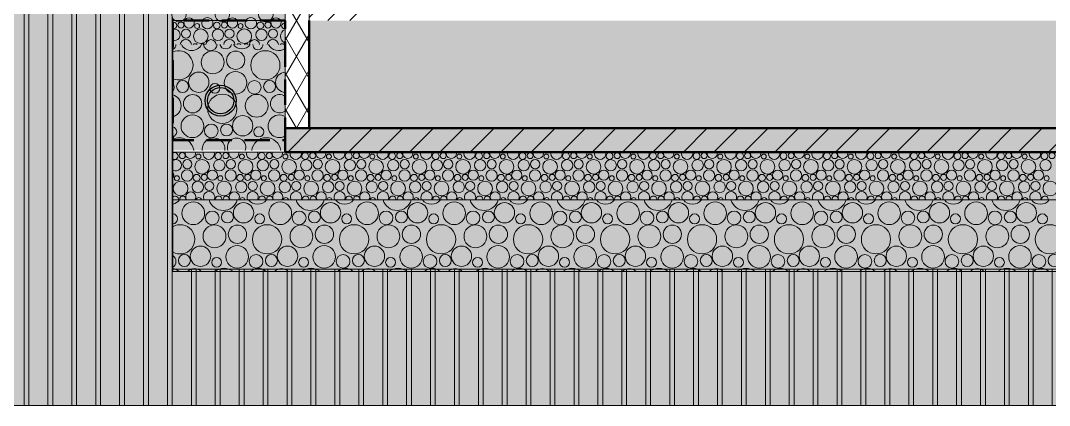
# Model space of a CAD drawing. Extents: x -1929 to 256751, y -18317 to 36108.
# Drawn here: x 3063.6 to 3493.8, y 629 to 790 of the extents above; entities that cross this region are included whole.
import ezdxf

# ---------------------------------------------------------------- set-up
doc = ezdxf.new("R2010")
doc.units = 0
doc.header["$LTSCALE"] = 5
doc.header["$MEASUREMENT"] = 0
doc.linetypes.add('Hidden Line', pattern=[317.5, 211.666667, -105.833333])
for name, color, linetype in [('A-Furniture', 7, 'Continuous'), ('A-install', 7, 'Continuous'), ('A-Invisble', 7, 'Continuous'), ('A-walls inter 12', 7, 'Continuous'), ('Structural - Bearing', 7, 'Continuous')]:
    doc.layers.add(name, color=color, linetype=linetype)

# ---------------------------------------------------------------- blocks, each defined once
blk = doc.blocks.new('*X2')
at = {"layer": 'A-Furniture', "color": 253, "linetype": 'Continuous', "lineweight": 15, "ltscale": 0.01}
for centre, radius in [((8865.6, 14538.9), 25.1), ((9000.4, 14531.2), 20.7), ((9165.5, 14535.4), 28.6), ((9229.3, 14538.9), 25.1), ((9364.1, 14531.2), 20.7), ((9529.2, 14535.4), 28.6), ((9593, 14538.9), 25.1), ((9727.8, 14531.2), 20.7), ((9892.9, 14535.4), 28.6), ((9956.7, 14538.9), 25.1), ((10091.5, 14531.2), 20.7), ((10256.6, 14535.4), 28.6), ((10320.4, 14538.9), 25.1), ((10455.2, 14531.2), 20.7), ((10620.3, 14535.4), 28.6), ((10684.1, 14538.9), 25.1), ((10818.9, 14531.2), 20.7), ((10984, 14535.4), 28.6), ((11047.9, 14538.9), 25.1), ((11182.6, 14531.2), 20.7), ((11347.7, 14535.4), 28.6), ((11411.6, 14538.9), 25.1), ((11546.3, 14531.2), 20.7), ((11711.4, 14535.4), 28.6), ((11775.3, 14538.9), 25.1), ((11910, 14531.2), 20.7), ((12075.2, 14535.4), 28.6), ((12139, 14538.9), 25.1), ((12273.7, 14531.2), 20.7), ((12438.9, 14535.4), 28.6), ((12502.7, 14538.9), 25.1), ((12637.4, 14531.2), 20.7), ((12802.6, 14535.4), 28.6), ((12866.4, 14538.9), 25.1), ((13001.1, 14531.2), 20.7), ((13166.3, 14535.4), 28.6), ((13230.1, 14538.9), 25.1), ((13364.8, 14531.2), 20.7), ((13530, 14535.4), 28.6), ((13593.8, 14538.9), 25.1), ((13728.6, 14531.2), 20.7), ((13893.7, 14535.4), 28.6), ((13957.5, 14538.9), 25.1), ((14092.3, 14531.2), 20.7), ((14257.4, 14535.4), 28.6), ((14321.2, 14538.9), 25.1), ((14456, 14531.2), 20.7), ((14621.1, 14535.4), 28.6), ((14684.9, 14538.9), 25.1), ((14819.7, 14531.2), 20.7), ((14984.8, 14535.4), 28.6), ((15048.6, 14538.9), 25.1), ((15183.4, 14531.2), 20.7), ((15348.5, 14535.4), 28.6), ((15412.3, 14538.9), 25.1), ((15547.1, 14531.2), 20.7), ((15712.2, 14535.4), 28.6), ((15776.1, 14538.9), 25.1), ((15910.8, 14531.2), 20.7), ((16075.9, 14535.4), 28.6), ((16139.8, 14538.9), 25.1), ((8907.5, 14466.9), 38.4), ((9031.6, 14445.6), 61.2), ((9175.2, 14458), 47.7), ((9271.2, 14466.9), 38.4), ((9395.3, 14445.6), 61.2), ((9538.9, 14458), 47.7), ((9634.9, 14466.9), 38.4), ((9759, 14445.6), 61.2), ((9902.6, 14458), 47.7), ((9998.6, 14466.9), 38.4), ((10122.7, 14445.6), 61.2), ((10266.3, 14458), 47.7), ((10362.3, 14466.9), 38.4), ((10486.4, 14445.6), 61.2), ((10630, 14458), 47.7), ((10726, 14466.9), 38.4), ((10850.1, 14445.6), 61.2), ((10993.7, 14458), 47.7), ((11089.7, 14466.9), 38.4), ((11213.8, 14445.6), 61.2), ((11357.4, 14458), 47.7), ((11453.4, 14466.9), 38.4), ((11577.5, 14445.6), 61.2), ((11721.1, 14458), 47.7), ((11817.1, 14466.9), 38.4), ((11941.2, 14445.6), 61.2), ((12084.8, 14458), 47.7), ((12180.8, 14466.9), 38.4), ((12305, 14445.6), 61.2), ((12448.5, 14458), 47.7), ((12544.6, 14466.9), 38.4), ((12668.7, 14445.6), 61.2), ((12812.2, 14458), 47.7), ((12908.3, 14466.9), 38.4), ((13032.4, 14445.6), 61.2), ((13175.9, 14458), 47.7), ((13272, 14466.9), 38.4), ((13396.1, 14445.6), 61.2), ((13539.6, 14458), 47.7), ((13635.7, 14466.9), 38.4), ((13759.8, 14445.6), 61.2), ((13903.4, 14458), 47.7), ((13999.4, 14466.9), 38.4), ((14123.5, 14445.6), 61.2), ((14267.1, 14458), 47.7), ((14363.1, 14466.9), 38.4), ((14487.2, 14445.6), 61.2), ((14630.8, 14458), 47.7), ((14726.8, 14466.9), 38.4), ((14850.9, 14445.6), 61.2), ((14994.5, 14458), 47.7), ((15090.5, 14466.9), 38.4), ((15214.6, 14445.6), 61.2), ((15358.2, 14458), 47.7), ((15454.2, 14466.9), 38.4), ((15578.3, 14445.6), 61.2), ((15721.9, 14458), 47.7), ((15817.9, 14466.9), 38.4), ((15942, 14445.6), 61.2), ((16085.6, 14458), 47.7), ((8820.4, 14349.3), 20.7), ((8906.5, 14372.5), 47.3), ((8985.5, 14353.4), 28.6), ((9049.3, 14356.9), 25.1), ((9116.7, 14374.7), 42.6), ((9184.1, 14349.3), 20.7), ((9270.2, 14372.5), 47.3), ((9349.2, 14353.4), 28.6), ((9413, 14356.9), 25.1), ((9480.4, 14374.7), 42.6), ((9547.8, 14349.3), 20.7), ((9633.9, 14372.5), 47.3), ((9712.9, 14353.4), 28.6), ((9776.7, 14356.9), 25.1), ((9844.1, 14374.7), 42.6), ((9911.5, 14349.3), 20.7), ((9997.6, 14372.5), 47.3), ((10076.6, 14353.4), 28.6), ((10140.4, 14356.9), 25.1), ((10207.8, 14374.7), 42.6), ((10275.2, 14349.3), 20.7), ((10361.3, 14372.5), 47.3), ((10440.3, 14353.4), 28.6), ((10504.1, 14356.9), 25.1), ((10571.5, 14374.7), 42.6), ((10638.9, 14349.3), 20.7), ((10725, 14372.5), 47.3), ((10804, 14353.4), 28.6), ((10867.9, 14356.9), 25.1), ((10935.2, 14374.7), 42.6), ((11002.6, 14349.3), 20.7), ((11088.7, 14372.5), 47.3), ((11167.7, 14353.4), 28.6), ((11231.6, 14356.9), 25.1), ((11298.9, 14374.7), 42.6), ((11366.3, 14349.3), 20.7), ((11452.4, 14372.5), 47.3), ((11531.4, 14353.4), 28.6), ((11595.3, 14356.9), 25.1), ((11662.6, 14374.7), 42.6), ((11730, 14349.3), 20.7), ((11816.1, 14372.5), 47.3), ((11895.2, 14353.4), 28.6), ((11959, 14356.9), 25.1), ((12026.4, 14374.7), 42.6), ((12093.7, 14349.3), 20.7), ((12179.8, 14372.5), 47.3), ((12258.9, 14353.4), 28.6), ((12322.7, 14356.9), 25.1), ((12390.1, 14374.7), 42.6), ((12457.4, 14349.3), 20.7), ((12543.5, 14372.5), 47.3), ((12622.6, 14353.4), 28.6), ((12686.4, 14356.9), 25.1), ((12753.8, 14374.7), 42.6), ((12821.1, 14349.3), 20.7), ((12907.2, 14372.5), 47.3), ((12986.3, 14353.4), 28.6), ((13050.1, 14356.9), 25.1), ((13117.5, 14374.7), 42.6), ((13184.8, 14349.3), 20.7), ((13271, 14372.5), 47.3), ((13350, 14353.4), 28.6), ((13413.8, 14356.9), 25.1), ((13481.2, 14374.7), 42.6), ((13548.6, 14349.3), 20.7), ((13634.7, 14372.5), 47.3), ((13713.7, 14353.4), 28.6), ((13777.5, 14356.9), 25.1), ((13844.9, 14374.7), 42.6), ((13912.3, 14349.3), 20.7), ((13998.4, 14372.5), 47.3), ((14077.4, 14353.4), 28.6), ((14141.2, 14356.9), 25.1), ((14208.6, 14374.7), 42.6), ((14276, 14349.3), 20.7), ((14362.1, 14372.5), 47.3), ((14441.1, 14353.4), 28.6), ((14504.9, 14356.9), 25.1), ((14572.3, 14374.7), 42.6), ((14639.7, 14349.3), 20.7), ((14725.8, 14372.5), 47.3), ((14804.8, 14353.4), 28.6), ((14868.6, 14356.9), 25.1), ((14936, 14374.7), 42.6), ((15003.4, 14349.3), 20.7), ((15089.5, 14372.5), 47.3), ((15168.5, 14353.4), 28.6), ((15232.3, 14356.9), 25.1), ((15299.7, 14374.7), 42.6), ((15367.1, 14349.3), 20.7), ((15453.2, 14372.5), 47.3), ((15532.2, 14353.4), 28.6), ((15596.1, 14356.9), 25.1), ((15663.4, 14374.7), 42.6), ((15730.8, 14349.3), 20.7), ((15816.9, 14372.5), 47.3), ((15895.9, 14353.4), 28.6), ((15959.8, 14356.9), 25.1), ((16027.1, 14374.7), 42.6), ((16094.5, 14349.3), 20.7), ((8851.6, 14263.6), 61.2), ((8995.2, 14276.1), 47.7), ((9091.2, 14284.9), 38.4), ((9215.3, 14263.6), 61.2), ((9358.9, 14276.1), 47.7), ((9454.9, 14284.9), 38.4), ((9579, 14263.6), 61.2), ((9722.6, 14276.1), 47.7), ((9818.6, 14284.9), 38.4), ((9942.7, 14263.6), 61.2), ((10086.3, 14276.1), 47.7), ((10182.3, 14284.9), 38.4), ((10306.4, 14263.6), 61.2), ((10450, 14276.1), 47.7), ((10546, 14284.9), 38.4), ((10670.1, 14263.6), 61.2), ((10813.7, 14276.1), 47.7), ((10909.7, 14284.9), 38.4), ((11033.8, 14263.6), 61.2), ((11177.4, 14276.1), 47.7), ((11273.4, 14284.9), 38.4), ((11397.5, 14263.6), 61.2), ((11541.1, 14276.1), 47.7), ((11637.1, 14284.9), 38.4), ((11761.2, 14263.6), 61.2), ((11904.8, 14276.1), 47.7), ((12000.8, 14284.9), 38.4), ((12125, 14263.6), 61.2), ((12268.5, 14276.1), 47.7), ((12364.6, 14284.9), 38.4), ((12488.7, 14263.6), 61.2), ((12632.2, 14276.1), 47.7), ((12728.3, 14284.9), 38.4), ((12852.4, 14263.6), 61.2), ((12995.9, 14276.1), 47.7), ((13092, 14284.9), 38.4), ((13216.1, 14263.6), 61.2), ((13359.6, 14276.1), 47.7), ((13455.7, 14284.9), 38.4), ((13579.8, 14263.6), 61.2), ((13723.4, 14276.1), 47.7), ((13819.4, 14284.9), 38.4), ((13943.5, 14263.6), 61.2), ((14087.1, 14276.1), 47.7), ((14183.1, 14284.9), 38.4), ((14307.2, 14263.6), 61.2), ((14450.8, 14276.1), 47.7), ((14546.8, 14284.9), 38.4), ((14670.9, 14263.6), 61.2), ((14814.5, 14276.1), 47.7), ((14910.5, 14284.9), 38.4), ((15034.6, 14263.6), 61.2), ((15178.2, 14276.1), 47.7), ((15274.2, 14284.9), 38.4), ((15398.3, 14263.6), 61.2), ((15541.9, 14276.1), 47.7), ((15637.9, 14284.9), 38.4), ((15762, 14263.6), 61.2), ((15905.6, 14276.1), 47.7), ((16001.6, 14284.9), 38.4), ((16125.7, 14263.6), 61.2)]:
    blk.add_circle(centre, radius, dxfattribs=at)
for centre, radius, start, end in [((8801.8, 14535.4), 28.6, 236.44866, 123.55134), ((8847.9, 14627.6), 61.2, 254.33377, 285.66623), ((8933, 14556.7), 42.6, 163.6472, 16.3528), ((9086.5, 14554.5), 47.3, 162.59898, 17.40102), ((9211.6, 14627.6), 61.2, 254.33377, 285.66623), ((9296.7, 14556.7), 42.6, 163.6472, 16.3528), ((9450.2, 14554.5), 47.3, 162.59898, 17.40102), ((9575.3, 14627.6), 61.2, 254.33377, 285.66623), ((9660.4, 14556.7), 42.6, 163.6472, 16.3528), ((9813.9, 14554.5), 47.3, 162.59898, 17.40102), ((9939, 14627.6), 61.2, 254.33377, 285.66623), ((10024.1, 14556.7), 42.6, 163.6472, 16.3528), ((10177.6, 14554.5), 47.3, 162.59898, 17.40102), ((10302.7, 14627.6), 61.2, 254.33377, 285.66623), ((10387.8, 14556.7), 42.6, 163.6472, 16.3528), ((10541.3, 14554.5), 47.3, 162.59898, 17.40102), ((10666.4, 14627.6), 61.2, 254.33377, 285.66623), ((10751.5, 14556.7), 42.6, 163.6472, 16.3528), ((10905, 14554.5), 47.3, 162.59898, 17.40102), ((11030.1, 14627.6), 61.2, 254.33377, 285.66623), ((11115.2, 14556.7), 42.6, 163.6472, 16.3528), ((11268.7, 14554.5), 47.3, 162.59898, 17.40102), ((11393.8, 14627.6), 61.2, 254.33377, 285.66623), ((11478.9, 14556.7), 42.6, 163.6472, 16.3528), ((11632.4, 14554.5), 47.3, 162.59898, 17.40102), ((11757.5, 14627.6), 61.2, 254.33377, 285.66623), ((11842.6, 14556.7), 42.6, 163.6472, 16.3528), ((11996.1, 14554.5), 47.3, 162.59898, 17.40102), ((12121.2, 14627.6), 61.2, 254.33377, 285.66623), ((12206.4, 14556.7), 42.6, 163.6472, 16.3528), ((12359.8, 14554.5), 47.3, 162.59898, 17.40102), ((12485, 14627.6), 61.2, 254.33377, 285.66623), ((12570.1, 14556.7), 42.6, 163.6472, 16.3528), ((12723.5, 14554.5), 47.3, 162.59898, 17.40102), ((12848.7, 14627.6), 61.2, 254.33377, 285.66623), ((12933.8, 14556.7), 42.6, 163.6472, 16.3528), ((13087.2, 14554.5), 47.3, 162.59898, 17.40102), ((13212.4, 14627.6), 61.2, 254.33377, 285.66623), ((13297.5, 14556.7), 42.6, 163.6472, 16.3528), ((13451, 14554.5), 47.3, 162.59898, 17.40102), ((13576.1, 14627.6), 61.2, 254.33377, 285.66623), ((13661.2, 14556.7), 42.6, 163.6472, 16.3528), ((13814.7, 14554.5), 47.3, 162.59898, 17.40102), ((13939.8, 14627.6), 61.2, 254.33377, 285.66623), ((14024.9, 14556.7), 42.6, 163.6472, 16.3528), ((14178.4, 14554.5), 47.3, 162.59898, 17.40102), ((14303.5, 14627.6), 61.2, 254.33377, 285.66623), ((14388.6, 14556.7), 42.6, 163.6472, 16.3528), ((14542.1, 14554.5), 47.3, 162.59898, 17.40102), ((14667.2, 14627.6), 61.2, 254.33377, 285.66623), ((14752.3, 14556.7), 42.6, 163.6472, 16.3528), ((14905.8, 14554.5), 47.3, 162.59898, 17.40102), ((15030.9, 14627.6), 61.2, 254.33377, 285.66623), ((15116, 14556.7), 42.6, 163.6472, 16.3528), ((15269.5, 14554.5), 47.3, 162.59898, 17.40102), ((15394.6, 14627.6), 61.2, 254.33377, 285.66623), ((15479.7, 14556.7), 42.6, 163.6472, 16.3528), ((15633.2, 14554.5), 47.3, 162.59898, 17.40102), ((15758.3, 14627.6), 61.2, 254.33377, 285.66623), ((15843.4, 14556.7), 42.6, 163.6472, 16.3528), ((15996.9, 14554.5), 47.3, 162.59898, 17.40102), ((16122, 14627.6), 61.2, 254.33377, 285.66623), ((8811.4, 14458), 47.7, 237.74143, 122.25857), ((8753, 14374.7), 42.6, 320.85115, 39.14885), ((8805.5, 14171.4), 28.6, 354.47725, 133.02939), ((8869.3, 14174.9), 25.1, 345.45425, 194.54575), ((8936.7, 14192.7), 42.6, 325.62131, 214.37869), ((9090.2, 14190.5), 47.3, 332.4801, 207.5199), ((9169.2, 14171.4), 28.6, 354.47725, 185.52275), ((9233, 14174.9), 25.1, 345.45425, 194.54575), ((9300.4, 14192.7), 42.6, 325.62131, 214.37869), ((9453.9, 14190.5), 47.3, 332.4801, 207.5199), ((9532.9, 14171.4), 28.6, 354.47725, 185.52275), ((9596.7, 14174.9), 25.1, 345.45425, 194.54575), ((9664.1, 14192.7), 42.6, 325.62131, 214.37869), ((9817.6, 14190.5), 47.3, 332.4801, 207.5199), ((9896.6, 14171.4), 28.6, 354.47725, 185.52275), ((9960.4, 14174.9), 25.1, 345.45425, 194.54575), ((10027.8, 14192.7), 42.6, 325.62131, 214.37869), ((10181.3, 14190.5), 47.3, 332.4801, 207.5199), ((10260.3, 14171.4), 28.6, 354.47725, 185.52275), ((10324.1, 14174.9), 25.1, 345.45425, 194.54575), ((10391.5, 14192.7), 42.6, 325.62131, 214.37869), ((10545, 14190.5), 47.3, 332.4801, 207.5199), ((10624, 14171.4), 28.6, 354.47725, 185.52275), ((10687.9, 14174.9), 25.1, 345.45425, 194.54575), ((10755.2, 14192.7), 42.6, 325.62131, 214.37869), ((10908.7, 14190.5), 47.3, 332.4801, 207.5199), ((10987.7, 14171.4), 28.6, 354.47725, 185.52275), ((11051.6, 14174.9), 25.1, 345.45425, 194.54575), ((11118.9, 14192.7), 42.6, 325.62131, 214.37869), ((11272.4, 14190.5), 47.3, 332.4801, 207.5199), ((11351.4, 14171.4), 28.6, 354.47725, 185.52275), ((11415.3, 14174.9), 25.1, 345.45425, 194.54575), ((11482.6, 14192.7), 42.6, 325.62131, 214.37869), ((11636.1, 14190.5), 47.3, 332.4801, 207.5199), ((11715.2, 14171.4), 28.6, 354.47725, 185.52275), ((11779, 14174.9), 25.1, 345.45425, 194.54575), ((11846.4, 14192.7), 42.6, 325.62131, 214.37869), ((11999.8, 14190.5), 47.3, 332.4801, 207.5199), ((12078.9, 14171.4), 28.6, 354.47725, 185.52275), ((12142.7, 14174.9), 25.1, 345.45425, 194.54575), ((12210.1, 14192.7), 42.6, 325.62131, 214.37869), ((12363.5, 14190.5), 47.3, 332.4801, 207.5199), ((12442.6, 14171.4), 28.6, 354.47725, 185.52275), ((12506.4, 14174.9), 25.1, 345.45425, 194.54575), ((12573.8, 14192.7), 42.6, 325.62131, 214.37869), ((12727.2, 14190.5), 47.3, 332.4801, 207.5199), ((12806.3, 14171.4), 28.6, 354.47725, 185.52275), ((12870.1, 14174.9), 25.1, 345.45425, 194.54575), ((12937.5, 14192.7), 42.6, 325.62131, 214.37869), ((13091, 14190.5), 47.3, 332.4801, 207.5199), ((13170, 14171.4), 28.6, 354.47725, 185.52275), ((13233.8, 14174.9), 25.1, 345.45425, 194.54575), ((13301.2, 14192.7), 42.6, 325.62131, 214.37869), ((13454.7, 14190.5), 47.3, 332.4801, 207.5199), ((13533.7, 14171.4), 28.6, 354.47725, 185.52275), ((13597.5, 14174.9), 25.1, 345.45425, 194.54575), ((13664.9, 14192.7), 42.6, 325.62131, 214.37869), ((13818.4, 14190.5), 47.3, 332.4801, 207.5199), ((13897.4, 14171.4), 28.6, 354.47725, 185.52275), ((13961.2, 14174.9), 25.1, 345.45425, 194.54575), ((14028.6, 14192.7), 42.6, 325.62131, 214.37869), ((14182.1, 14190.5), 47.3, 332.4801, 207.5199), ((14261.1, 14171.4), 28.6, 354.47725, 185.52275), ((14324.9, 14174.9), 25.1, 345.45425, 194.54575), ((14392.3, 14192.7), 42.6, 325.62131, 214.37869), ((14545.8, 14190.5), 47.3, 332.4801, 207.5199), ((14624.8, 14171.4), 28.6, 354.47725, 185.52275), ((14688.6, 14174.9), 25.1, 345.45425, 194.54575), ((14756, 14192.7), 42.6, 325.62131, 214.37869), ((14909.5, 14190.5), 47.3, 332.4801, 207.5199), ((14988.5, 14171.4), 28.6, 354.47725, 185.52275), ((15052.3, 14174.9), 25.1, 345.45425, 194.54575), ((15119.7, 14192.7), 42.6, 325.62131, 214.37869), ((15273.2, 14190.5), 47.3, 332.4801, 207.5199), ((15352.2, 14171.4), 28.6, 354.47725, 185.52275), ((15416.1, 14174.9), 25.1, 345.45425, 194.54575), ((15483.4, 14192.7), 42.6, 325.62131, 214.37869), ((15636.9, 14190.5), 47.3, 332.4801, 207.5199), ((15715.9, 14171.4), 28.6, 354.47725, 185.52275), ((15779.8, 14174.9), 25.1, 345.45425, 194.54575), ((15847.1, 14192.7), 42.6, 325.62131, 214.37869), ((16000.6, 14190.5), 47.3, 332.4801, 207.5199), ((16079.6, 14171.4), 28.6, 354.47725, 185.52275), ((9004.1, 14167.3), 20.7, 3.86586, 176.13414), ((9367.8, 14167.3), 20.7, 3.86586, 176.13414), ((9731.5, 14167.3), 20.7, 3.86586, 176.13414), ((10095.2, 14167.3), 20.7, 3.86586, 176.13414), ((10458.9, 14167.3), 20.7, 3.86586, 176.13414), ((10822.6, 14167.3), 20.7, 3.86586, 176.13414), ((11186.3, 14167.3), 20.7, 3.86586, 176.13414), ((11550, 14167.3), 20.7, 3.86586, 176.13414), ((11913.7, 14167.3), 20.7, 3.86586, 176.13414), ((12277.4, 14167.3), 20.7, 3.86586, 176.13414), ((12641.1, 14167.3), 20.7, 3.86586, 176.13414), ((13004.8, 14167.3), 20.7, 3.86586, 176.13414), ((13368.6, 14167.3), 20.7, 3.86586, 176.13414), ((13732.3, 14167.3), 20.7, 3.86586, 176.13414), ((14096, 14167.3), 20.7, 3.86586, 176.13414), ((14459.7, 14167.3), 20.7, 3.86586, 176.13414), ((14823.4, 14167.3), 20.7, 3.86586, 176.13414), ((15187.1, 14167.3), 20.7, 3.86586, 176.13414), ((15550.8, 14167.3), 20.7, 3.86586, 176.13414), ((15914.5, 14167.3), 20.7, 3.86586, 176.13414)]:
    blk.add_arc(centre, radius, start, end, dxfattribs=at)
blk = doc.blocks.new('*X3')
at = {"layer": 'A-Furniture', "color": 253, "linetype": 'Continuous', "lineweight": 15, "ltscale": 0.01}
for centre, radius in [((8957.5, 14056.2), 94.6), ((9377.9, 14060.5), 85.1), ((9684.9, 14056.2), 94.6), ((10105.4, 14060.5), 85.1), ((10412.3, 14056.2), 94.6), ((10832.8, 14060.5), 85.1), ((11139.7, 14056.2), 94.6), ((11560.2, 14060.5), 85.1), ((11867.1, 14056.2), 94.6), ((12287.6, 14060.5), 85.1), ((12594.6, 14056.2), 94.6), ((13015, 14060.5), 85.1), ((13322, 14056.2), 94.6), ((13742.4, 14060.5), 85.1), ((14049.4, 14056.2), 94.6), ((14469.8, 14060.5), 85.1), ((14776.8, 14056.2), 94.6), ((15197.3, 14060.5), 85.1), ((15504.2, 14056.2), 94.6), ((15924.7, 14060.5), 85.1), ((9115.5, 14018), 57.2), ((9243.2, 14025.1), 50.1), ((9512.7, 14009.7), 41.4), ((9843, 14018), 57.2), ((9970.6, 14025.1), 50.1), ((10240.1, 14009.7), 41.4), ((10570.4, 14018), 57.2), ((10698, 14025.1), 50.1), ((10967.5, 14009.7), 41.4), ((11297.8, 14018), 57.2), ((11425.4, 14025.1), 50.1), ((11694.9, 14009.7), 41.4), ((12025.2, 14018), 57.2), ((12152.9, 14025.1), 50.1), ((12422.3, 14009.7), 41.4), ((12752.6, 14018), 57.2), ((12880.3, 14025.1), 50.1), ((13149.8, 14009.7), 41.4), ((13480, 14018), 57.2), ((13607.7, 14025.1), 50.1), ((13877.2, 14009.7), 41.4), ((14207.4, 14018), 57.2), ((14335.1, 14025.1), 50.1), ((14604.6, 14009.7), 41.4), ((14934.9, 14018), 57.2), ((15062.5, 14025.1), 50.1), ((15332, 14009.7), 41.4), ((15662.3, 14018), 57.2), ((15789.9, 14025.1), 50.1), ((16059.4, 14009.7), 41.4), ((9134.9, 13863.3), 95.4), ((9326.9, 13880.9), 76.7), ((9575.1, 13838.4), 122.4), ((9862.3, 13863.3), 95.4), ((10054.3, 13880.9), 76.7), ((10302.6, 13838.4), 122.4), ((10589.7, 13863.3), 95.4), ((10781.8, 13880.9), 76.7), ((11030, 13838.4), 122.4), ((11317.1, 13863.3), 95.4), ((11509.2, 13880.9), 76.7), ((11757.4, 13838.4), 122.4), ((12044.5, 13863.3), 95.4), ((12236.6, 13880.9), 76.7), ((12484.8, 13838.4), 122.4), ((12771.9, 13863.3), 95.4), ((12964, 13880.9), 76.7), ((13212.2, 13838.4), 122.4), ((13499.4, 13863.3), 95.4), ((13691.4, 13880.9), 76.7), ((13939.6, 13838.4), 122.4), ((14226.8, 13863.3), 95.4), ((14418.8, 13880.9), 76.7), ((14667.1, 13838.4), 122.4), ((14954.2, 13863.3), 95.4), ((15146.3, 13880.9), 76.7), ((15394.5, 13838.4), 122.4), ((15681.6, 13863.3), 95.4), ((15873.7, 13880.9), 76.7), ((16121.9, 13838.4), 122.4), ((9017.9, 13696.6), 85.1), ((9324.9, 13692.2), 94.6), ((9745.4, 13696.6), 85.1), ((10052.3, 13692.2), 94.6), ((10472.8, 13696.6), 85.1), ((10779.7, 13692.2), 94.6), ((11200.2, 13696.6), 85.1), ((11507.1, 13692.2), 94.6), ((11927.6, 13696.6), 85.1), ((12234.6, 13692.2), 94.6), ((12655, 13696.6), 85.1), ((12962, 13692.2), 94.6), ((13382.4, 13696.6), 85.1), ((13689.4, 13692.2), 94.6), ((14109.8, 13696.6), 85.1), ((14416.8, 13692.2), 94.6), ((14837.3, 13696.6), 85.1), ((15144.2, 13692.2), 94.6), ((15564.7, 13696.6), 85.1), ((15871.6, 13692.2), 94.6), ((8883.2, 13661.1), 50.1), ((9152.7, 13645.7), 41.4), ((9483, 13654), 57.2), ((9610.6, 13661.1), 50.1), ((9880.1, 13645.7), 41.4), ((10210.4, 13654), 57.2), ((10338, 13661.1), 50.1), ((10607.5, 13645.7), 41.4), ((10937.8, 13654), 57.2), ((11065.4, 13661.1), 50.1), ((11334.9, 13645.7), 41.4), ((11665.2, 13654), 57.2), ((11792.9, 13661.1), 50.1), ((12062.3, 13645.7), 41.4), ((12392.6, 13654), 57.2), ((12520.3, 13661.1), 50.1), ((12789.8, 13645.7), 41.4), ((13120, 13654), 57.2), ((13247.7, 13661.1), 50.1), ((13517.2, 13645.7), 41.4), ((13847.4, 13654), 57.2), ((13975.1, 13661.1), 50.1), ((14244.6, 13645.7), 41.4), ((14574.9, 13654), 57.2), ((14702.5, 13661.1), 50.1), ((14972, 13645.7), 41.4), ((15302.3, 13654), 57.2), ((15429.9, 13661.1), 50.1), ((15699.4, 13645.7), 41.4), ((16029.7, 13654), 57.2), ((16157.3, 13661.1), 50.1)]:
    blk.add_circle(centre, radius, dxfattribs=at)
for centre, radius, start, end in [((8767.4, 14227.3), 95.4, 281.20211, 322.0708), ((9207.7, 14202.4), 122.4, 195.99442, 344.00558), ((9494.9, 14227.3), 95.4, 217.9292, 322.0708), ((9935.1, 14202.4), 122.4, 195.99442, 344.00558), ((10222.3, 14227.3), 95.4, 217.9292, 322.0708), ((10662.6, 14202.4), 122.4, 195.99442, 344.00558), ((10949.7, 14227.3), 95.4, 217.9292, 322.0708), ((11390, 14202.4), 122.4, 195.99442, 344.00558), ((11677.1, 14227.3), 95.4, 217.9292, 322.0708), ((12117.4, 14202.4), 122.4, 195.99442, 344.00558), ((12404.5, 14227.3), 95.4, 217.9292, 322.0708), ((12844.8, 14202.4), 122.4, 195.99442, 344.00558), ((13131.9, 14227.3), 95.4, 217.9292, 322.0708), ((13572.2, 14202.4), 122.4, 195.99442, 344.00558), ((13859.4, 14227.3), 95.4, 217.9292, 322.0708), ((14299.6, 14202.4), 122.4, 195.99442, 344.00558), ((14586.8, 14227.3), 95.4, 217.9292, 322.0708), ((15027.1, 14202.4), 122.4, 195.99442, 344.00558), ((15314.2, 14227.3), 95.4, 217.9292, 322.0708), ((15754.5, 14202.4), 122.4, 195.99442, 344.00558), ((16041.6, 14227.3), 95.4, 217.9292, 322.0708), ((8785.3, 14009.7), 41.4, 270.98751, 89.01249), ((8847.7, 13838.4), 122.4, 239.7093, 120.2907), ((8755.5, 13654), 57.2, 302.1726, 57.8274), ((9215.1, 13474.4), 122.4, 50.34184, 129.65816), ((9942.6, 13474.4), 122.4, 50.34184, 129.65816), ((10670, 13474.4), 122.4, 50.34184, 129.65816), ((11397.4, 13474.4), 122.4, 50.34184, 129.65816), ((12124.8, 13474.4), 122.4, 50.34184, 129.65816), ((12852.2, 13474.4), 122.4, 50.34184, 129.65816), ((13579.6, 13474.4), 122.4, 50.34184, 129.65816), ((14307.1, 13474.4), 122.4, 50.34184, 129.65816), ((15034.5, 13474.4), 122.4, 50.34184, 129.65816), ((15761.9, 13474.4), 122.4, 50.34184, 129.65816), ((8774.9, 13499.3), 95.4, 46.61075, 83.30683), ((8966.9, 13516.9), 76.7, 42.37311, 137.62689), ((9502.3, 13499.3), 95.4, 46.61075, 133.38925), ((9694.3, 13516.9), 76.7, 42.37311, 137.62689), ((10229.7, 13499.3), 95.4, 46.61075, 133.38925), ((10421.8, 13516.9), 76.7, 42.37311, 137.62689), ((10957.1, 13499.3), 95.4, 46.61075, 133.38925), ((11149.2, 13516.9), 76.7, 42.37311, 137.62689), ((11684.5, 13499.3), 95.4, 46.61075, 133.38925), ((11876.6, 13516.9), 76.7, 42.37311, 137.62689), ((12411.9, 13499.3), 95.4, 46.61075, 133.38925), ((12604, 13516.9), 76.7, 42.37311, 137.62689), ((13139.4, 13499.3), 95.4, 46.61075, 133.38925), ((13331.4, 13516.9), 76.7, 42.37311, 137.62689), ((13866.8, 13499.3), 95.4, 46.61075, 133.38925), ((14058.8, 13516.9), 76.7, 42.37311, 137.62689), ((14594.2, 13499.3), 95.4, 46.61075, 133.38925), ((14786.3, 13516.9), 76.7, 42.37311, 137.62689), ((15321.6, 13499.3), 95.4, 46.61075, 133.38925), ((15513.7, 13516.9), 76.7, 42.37311, 137.62689), ((16049, 13499.3), 95.4, 46.61075, 133.38925)]:
    blk.add_arc(centre, radius, start, end, dxfattribs=at)
blk = doc.blocks.new('*X4')
at = {"layer": 'A-Furniture', "color": 253, "linetype": 'Continuous', "lineweight": 15, "ltscale": 0.01}
for centre, radius in [((9120, 15319.3), 95.4), ((9312.1, 15336.9), 76.7), ((9560.3, 15294.4), 122.4), ((9003.1, 15152.5), 85.1), ((9310.1, 15148.2), 94.6), ((8868.4, 15117.1), 50.1), ((9468.1, 15110), 57.2), ((9595.8, 15117.1), 50.1), ((9137.9, 15101.7), 41.4), ((8952.1, 14972.9), 76.7), ((9200.3, 14930.4), 122.4), ((9487.4, 14955.3), 95.4), ((8950.1, 14784.2), 94.6), ((9108.1, 14746), 57.2), ((9235.8, 14753.1), 50.1), ((9370.5, 14788.5), 85.1), ((9505.3, 14737.7), 41.4)]:
    blk.add_circle(centre, radius, dxfattribs=at)
for centre, radius, start, end in [((8770.4, 15465.7), 41.4, 292.0779, 4.129), ((8832.9, 15294.4), 122.4, 247.4649, 112.5351), ((8942.6, 15512.2), 94.6, 207.39061, 332.60939), ((9100.7, 15474), 57.2, 185.33205, 354.66795), ((9228.4, 15481.1), 50.1, 194.32224, 345.67776), ((9363.1, 15516.5), 85.1, 214.22428, 325.77572), ((9497.9, 15465.7), 41.4, 175.871, 4.129), ((9670.1, 15512.2), 94.6, 207.39061, 306.22917), ((9730.5, 15152.5), 85.1, 93.05861, 266.94139), ((8740.7, 15110), 57.2, 322.35864, 37.64136), ((8760, 14955.3), 95.4, 285.78258, 74.21742), ((9679.5, 14972.9), 76.7, 52.71748, 307.28252), ((9677.5, 14784.2), 94.6, 59.15975, 300.84025), ((8777.9, 14737.7), 41.4, 281.33527, 78.66473), ((8840.3, 14566.4), 122.4, 7.18893, 116.34779), ((9127.4, 14591.3), 95.4, 354.2287, 185.7713), ((9319.5, 14608.9), 76.7, 339.20764, 200.79236), ((9567.7, 14566.4), 122.4, 7.18893, 172.81107)]:
    blk.add_arc(centre, radius, start, end, dxfattribs=at)
blk = doc.blocks.new('*X5')
at = {"layer": 'A-Furniture', "color": 253, "linetype": 'Continuous', "lineweight": 15, "ltscale": 0.01}
for centre, radius in [((8854.5, 15630.9), 25.1), ((8896.4, 15558.8), 38.4), ((9020.5, 15537.6), 61.2), ((8989.2, 15623.2), 20.7), ((9164, 15550), 47.7), ((9154.4, 15627.4), 28.6), ((9218.2, 15630.9), 25.1), ((9260.1, 15558.8), 38.4), ((9384.2, 15537.6), 61.2), ((9352.9, 15623.2), 20.7), ((9527.7, 15550), 47.7), ((9518.1, 15627.4), 28.6), ((9581.9, 15630.9), 25.1), ((9623.8, 15558.8), 38.4)]:
    blk.add_circle(centre, radius, dxfattribs=at)
for centre, radius, start, end in [((8836.8, 15719.6), 61.2, 236.28285, 303.71715), ((8921.9, 15648.6), 42.6, 151.95968, 28.04032), ((9075.3, 15646.5), 47.3, 152.05399, 27.94601), ((9200.5, 15719.6), 61.2, 236.28285, 303.71715), ((9285.6, 15648.6), 42.6, 151.95968, 28.04032), ((9439, 15646.5), 47.3, 152.05399, 27.94601), ((9564.2, 15719.6), 61.2, 236.28285, 303.71715), ((9649.3, 15648.6), 42.6, 151.95968, 28.04032), ((8790.7, 15627.4), 28.6, 260.58302, 99.41698), ((8800.3, 15550), 47.7, 252.50705, 107.49295), ((9747.9, 15537.6), 61.2, 110.96116, 249.03884), ((9716.6, 15623.2), 20.7, 63.16628, 296.83372), ((8895.3, 15464.5), 47.3, 5.05328, 174.94672), ((9105.6, 15466.6), 42.6, 2.69316, 177.30684), ((9259, 15464.5), 47.3, 5.05328, 174.94672), ((9469.3, 15466.6), 42.6, 2.69316, 177.30684), ((9622.8, 15464.5), 47.3, 5.05328, 174.94672), ((8974.4, 15445.4), 28.6, 54.5029, 125.4971), ((9038.2, 15448.9), 25.1, 51.89179, 128.10821), ((9338.1, 15445.4), 28.6, 54.5029, 125.4971), ((9401.9, 15448.9), 25.1, 51.89179, 128.10821), ((9701.8, 15445.4), 28.6, 54.5029, 125.4971)]:
    blk.add_arc(centre, radius, start, end, dxfattribs=at)
blk = doc.blocks.new('*X6')
at = {"layer": 'A-Furniture', "color": 253, "linetype": 'Continuous', "lineweight": 15, "ltscale": 0.01}
for centre, radius, start, end in [((8836.8, 15719.6), 61.2, 303.71715, 175.45754), ((9200.5, 15719.6), 61.2, 303.71715, 236.28285), ((9564.2, 15719.6), 61.2, 303.71715, 236.28285), ((8836.8, 15719.6), 61.2, 205.36395, 236.28285), ((8921.9, 15648.6), 42.6, 28.04032, 151.95968), ((9075.3, 15646.5), 47.3, 27.94601, 152.05399), ((9285.6, 15648.6), 42.6, 28.04032, 151.95968), ((9439, 15646.5), 47.3, 27.94601, 152.05399), ((9649.3, 15648.6), 42.6, 28.04032, 151.95968)]:
    blk.add_arc(centre, radius, start, end, dxfattribs=at)

msp = doc.modelspace()

# ---------------------------------------------------------------- hatches: boundary and pattern name
at = {"linetype": 'Continuous', "lineweight": 15}
msp.add_hatch(color=256, dxfattribs=at).paths.add_polyline_path([(3174.25, 745.04), (3174.25, 735.04), (4394.25, 735.04), (4394.25, 745.04)])
h = msp.add_hatch(dxfattribs=at)
h.set_pattern_fill('MASONRY_BLOCK_0001', color=256, scale=0.05, style=0, pattern_type=2)
h.set_pattern_definition([(45, (3672.576, 1105.042), (-6.36396, 6.36396), [])])
h.paths.add_polyline_path([(3174.25, 745.04), (3174.25, 735.04), (4394.25, 735.04), (4394.25, 745.04)])
at = {"layer": 'A-Furniture', "linetype": 'Continuous', "lineweight": 15}
msp.add_hatch(color=254, dxfattribs=at).paths.add_polyline_path([(2892.2, 629.04), (4654.18, 629.04), (4654.18, 710.83), (4394.77, 778.74), (4394.25, 686.04), (3127.25, 686.04), (3127.25, 740.04), (3127.25, 790.04), (3073.78, 1081.04), (2892.2, 1081.04)])
at = {"layer": 'A-Furniture', "linetype": 'Continuous', "lineweight": 15, "true_color": 0x6a6a6a}
h = msp.add_hatch(dxfattribs=at)
h.set_pattern_fill('DOUBLE_1_1_0001', color=251, scale=0.05, style=0, pattern_type=2)
h.set_pattern_definition([(90, (3897.032, 785.145), (-10, 0), []), (90, (3895.032, 785.145), (-10, 0), [])])
h.paths.add_polyline_path([(2892.2, 629.04), (4654.18, 629.04), (4654.18, 710.83), (4394.77, 778.74), (4394.25, 686.04), (3127.25, 686.04), (3127.25, 740.04), (3127.25, 790.04), (3073.78, 1081.04), (2892.2, 1081.04)])
at = {"layer": 'A-Furniture', "linetype": 'Continuous', "lineweight": 0, "true_color": 0xdedede}
for points in [[(3127.25, 790.04), (3174.25, 790.04), (3174.25, 1082.62), (3073.62, 1081.94)], [(3127.25, 790.04), (3127.25, 780.04), (3174.25, 780.04), (3174.25, 790.04)], [(3127.25, 735.69), (3174.25, 735.69), (3174.25, 780.04), (3127.25, 780.04)], [(3127.25, 715.04), (4394.25, 715.04), (4394.25, 735.04), (3127.25, 735.04)], [(3127.25, 685.04), (4394.25, 685.04), (4394.25, 715.04), (3127.25, 715.04)]]:
    msp.add_hatch(color=254, dxfattribs=at).paths.add_polyline_path(points)
at = {"layer": 'A-walls inter 12', "linetype": 'Continuous', "lineweight": 18}
h = msp.add_hatch(dxfattribs=at)
h.set_pattern_fill('INSULATION_BATT__0001', color=54, scale=0.05, style=0, pattern_type=2)
h.set_pattern_definition([(60, (3672.576, 1105.0416), (-6.49519, 3.75), []), (120, (3672.576, 1105.0416), (6.49519, 3.75), [])])
h.paths.add_polyline_path([(3184.25, 1084.85), (3174.25, 1084.85), (3174.25, 745.04), (3184.25, 745.04), (3184.25, 1120.04)])
at = {"layer": 'Structural - Bearing', "linetype": 'Continuous', "lineweight": 15, "true_color": 0x5e5e5e}
h = msp.add_hatch(dxfattribs=at)
h.set_pattern_fill('COMMON_BRICK_0001', color=251, scale=0.05, style=0, pattern_type=2)
h.set_pattern_definition([(45, (3672.576, 1105.0416), (-4.596194, 4.596194), [])])
h.paths.add_polyline_path([(3184.25, 1070.04), (3184.25, 790.04), (3209.25, 790.04), (3209.25, 1070.04)])
at = {"layer": 'Structural - Bearing', "linetype": 'Continuous', "lineweight": 15}
msp.add_hatch(color=9, dxfattribs=at).paths.add_polyline_path([(4384.25, 745.04), (4384.25, 790.04), (3184.25, 790.04), (3184.25, 745.04)])
at = {"layer": 'Structural - Bearing', "linetype": 'Continuous', "lineweight": 13, "true_color": 0x2b2b2b}
h = msp.add_hatch(dxfattribs=at)
h.set_pattern_fill('1_СТОМАНОБЕТОН_0001', color=250, scale=0.05, style=0, pattern_type=2)
h.set_pattern_definition([(45, (3672.576, 1105.042), (-7.07107, 7.07107), []), (45, (3669.04, 1108.577), (-7.07107, 7.07107), [7.5, -2.5])])
h.paths.add_polyline_path([(4384.25, 745.04), (4384.25, 790.04), (3184.25, 790.04), (3184.25, 745.04)])

# ---------------------------------------------------------------- linework, layer by layer
at = {"color": 7, "linetype": 'Continuous', "lineweight": 50, "ltscale": 0.01, "flags": 128}
msp.add_lwpolyline([(3174.25, 745.04), (4394.25, 745.04), (4394.25, 735.04), (3174.25, 735.04)], close=True, dxfattribs=at)
at = {"layer": 'A-Furniture', "color": 250, "linetype": 'Continuous', "lineweight": 15, "ltscale": 0.01, "true_color": 0x3e3e3e, "flags": 128}
for points in [[(4654.18, 629.04), (4654.18, 710.83), (4394.77, 778.74), (4394.25, 686.04), (3127.25, 686.04), (3127.25, 740.04), (3127.25, 790.04), (3073.78, 1081.04), (2892.2, 1081.04)], [(2892.2, 629.04), (4654.18, 629.04)]]:
    msp.add_lwpolyline(points, dxfattribs=at)
at = {"layer": 'A-Furniture', "color": 253, "linetype": 'Continuous', "lineweight": 15, "ltscale": 0.01, "flags": 128}
for points in [[(3127.25, 790.04), (3174.25, 790.04), (3174.25, 1082.62), (3073.62, 1081.94)], [(3127.25, 685.04), (4394.25, 685.04), (4394.25, 715.04), (3127.25, 715.04)]]:
    msp.add_lwpolyline(points, close=True, dxfattribs=at)
at = {"layer": 'A-Furniture', "color": 250, "linetype": 'Continuous', "lineweight": 20, "ltscale": 0.01, "true_color": 0x3e3e3e, "flags": 128}
msp.add_lwpolyline([(3127.25, 715.04), (4394.25, 715.04), (4394.25, 735.04), (3127.25, 735.04)], close=True, dxfattribs=at)
at = {"layer": 'A-install', "color": 8, "linetype": 'Continuous', "lineweight": 30, "ltscale": 0.01}
for radius in [6.5, 5.5]:
    msp.add_circle((3147.25, 756.54), radius, dxfattribs=at)
at = {"layer": 'A-Invisble', "color": 7, "linetype": 'Hidden Line', "lineweight": 50, "ltscale": 0.01, "flags": 128}
msp.add_lwpolyline([(3174.25, 790.04), (3127.25, 790.04), (3127.25, 740.04), (3174.25, 740.04)], close=True, dxfattribs=at)
at = {"layer": 'A-walls inter 12', "color": 250, "linetype": 'Continuous', "lineweight": 13, "ltscale": 0.01, "true_color": 0x2b2b2b, "flags": 128}
msp.add_lwpolyline([(3184.25, 1084.85), (3174.25, 1084.85), (3174.25, 745.04), (3184.25, 745.04), (3184.25, 1120.04)], close=True, dxfattribs=at)
at = {"layer": 'Structural - Bearing', "color": 7, "linetype": 'Continuous', "lineweight": 50, "ltscale": 0.01}
for p in [(3184.25, 790.04), (4384.25, 745.04)]:
    msp.add_line(p, (3184.25, 745.04), dxfattribs=at)

# ---------------------------------------------------------------- block references
at = {"color": 251, "linetype": 'Continuous', "lineweight": 20, "ltscale": 0.01, "true_color": 0x4e4e4e, "xscale": 0.0499999973793891, "yscale": 0.0499999973793891, "zscale": 0.0499999973793891}
for name in ['*X6', '*X5', '*X4', '*X2', '*X3']:
    msp.add_blockref(name, (2687.95, 6.61), dxfattribs=at)

doc.saveas('drawing.dxf')
